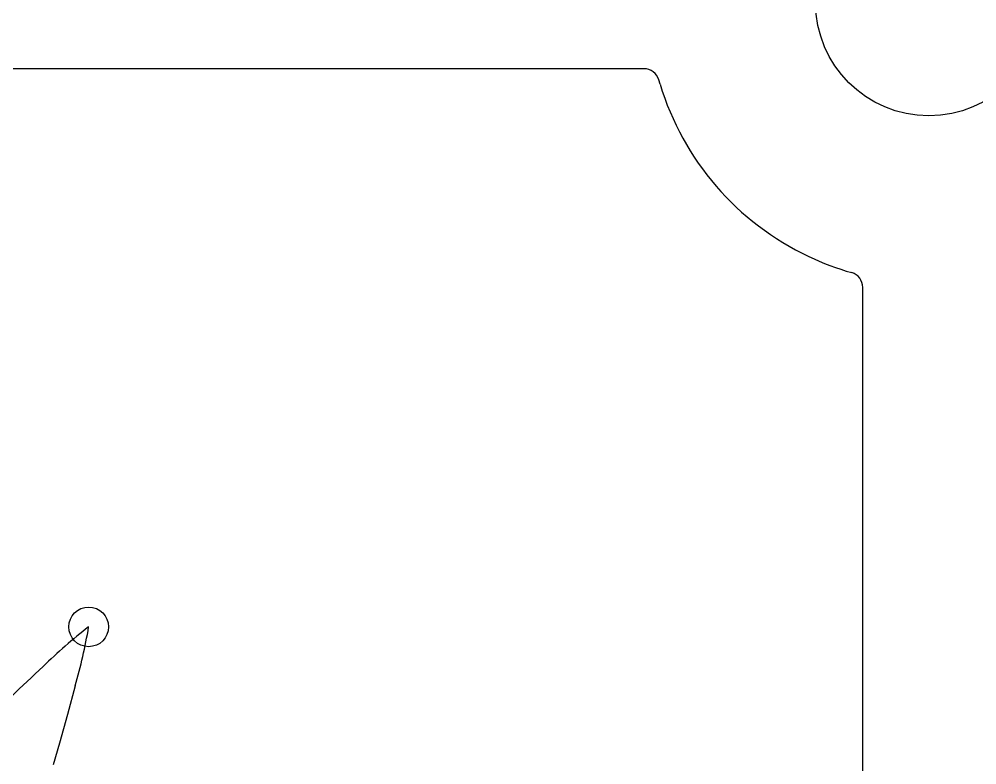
# Model space of a CAD drawing. Header units: millimetres. Extents: x -54 to 54, y -54 to 54.
# Drawn here: x -14.86 to 0.78, y -12.46 to -0.27 of the extents above; entities that cross this region are included whole.
import ezdxf

# ---------------------------------------------------------------- set-up
doc = ezdxf.new("R2010")
doc.units = ezdxf.units.MM
for name, color, linetype in [('CUT_INNER', 6, 'Continuous'), ('CUT_OUTER', 1, 'Continuous'), ('ENGRAVE', 7, 'Continuous')]:
    doc.layers.add(name, color=color, linetype=linetype)

msp = doc.modelspace()

# ---------------------------------------------------------------- linework, layer by layer
at = {"layer": 'CUT_INNER'}
for points in [[(-4.6534, -1.08), (-26.4331, -1.08)], [(-4.3928, -1.3309), (-4.4132, -1.2604)], [(-1.08, -15.84), (-1.08, -4.6534)], [(-13.9486, -11.1676), (-14.0762, -11.6368), (-14.2072, -12.1056), (-14.3091, -12.4588)]]:
    msp.add_lwpolyline(points, dxfattribs=at)
msp.add_circle((0, 0), 1.85, dxfattribs=at)
for centre, radius, start, end in [((-4.6534, -1.33), 0.25, 16.17188, 90), ((0, 0), 4.59, 196.85585, 244.70665), ((-0.0204, -0.0492), 4.5368, 244.67385, 254.13819), ((-1.33, -4.6534), 0.25, 0, 73.82812), ((-8.7178, -16.7246), 8.2231, 127.54454, 134.42163), ((-21.8386, -8.86), 8.2206, 343.69733, 350.58591), ((29.9389, -58.2722), 64.9705, 133.123724, 134.381331)]:
    msp.add_arc(centre, radius, start, end, dxfattribs=at)
at = {"layer": 'CUT_OUTER'}
msp.add_circle((0, 0), 54, dxfattribs=at)
at = {"layer": 'ENGRAVE'}
for centre, radius in [((0, 15.4308), 35.6208), ((-13.7283, -10.204), 0.324)]:
    msp.add_circle(centre, radius, dxfattribs=at)

doc.saveas('drawing.dxf')
